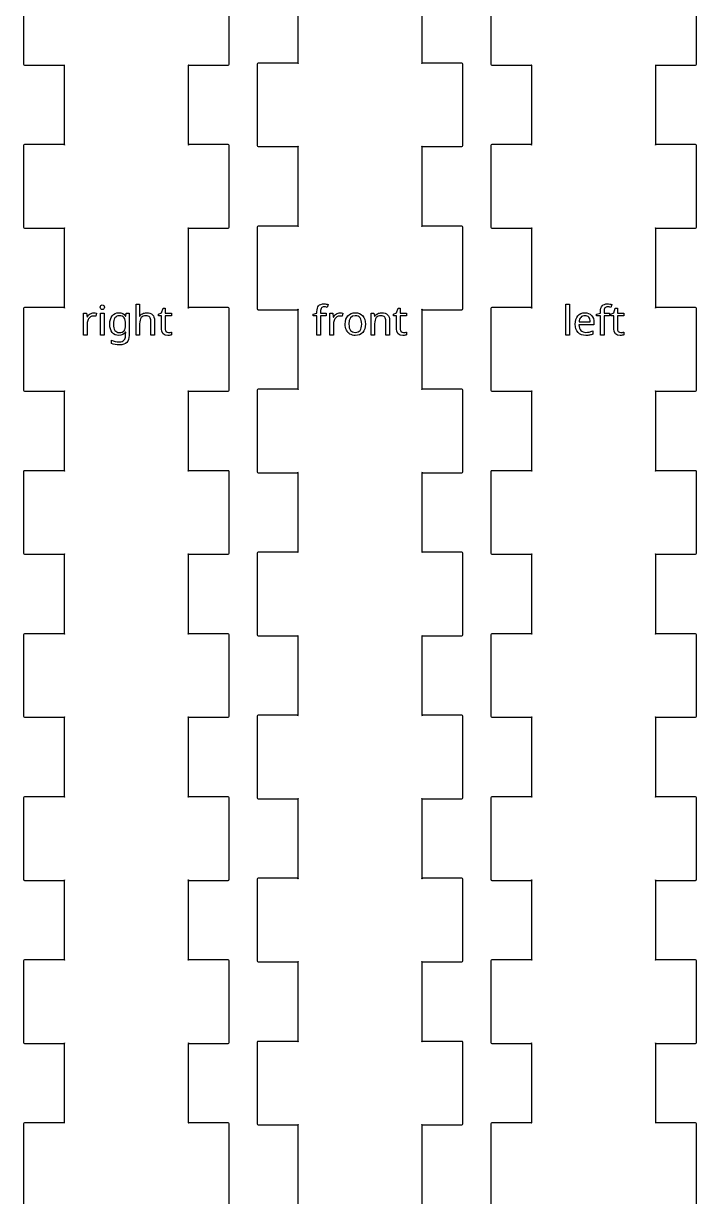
# Model space of a CAD drawing. Header units: millimetres. Extents: x 4 to 597, y 21 to 392.
# Drawn here: x 370.7 to 436.8, y 161.9 to 277 of the extents above; entities that cross this region are included whole.
import ezdxf

# ---------------------------------------------------------------- set-up
doc = ezdxf.new("R2010")
doc.units = ezdxf.units.MM
doc.layers.add('Layer_1', color=7, linetype='CONTINUOUS')

msp = doc.modelspace()

# ---------------------------------------------------------------- linework, layer by layer
at = {"layer": 'Layer_1', "color": 7}
for p, q in [((370.74307, 281.006), (370.74307, 273.006)), ((390.94307, 273.006), (390.94307, 281.006)), ((397.677, 280.906), (397.677, 273.106)), ((409.877, 273.106), (409.877, 280.906)), ((416.611, 281.006), (416.611, 273.006)), ((436.811, 273.006), (436.811, 281.006)), ((370.84307, 272.906), (374.74307, 272.906)), ((374.74307, 272.906), (374.74307, 265.106)), ((386.94307, 265.106), (386.94307, 272.906)), ((386.94307, 272.906), (390.84307, 272.906)), ((393.677, 273.006), (393.677, 265.006)), ((397.677, 273.106), (393.777, 273.106)), ((413.777, 273.106), (409.877, 273.106)), ((413.877, 265.006), (413.877, 273.006)), ((416.711, 272.906), (420.611, 272.906)), ((420.611, 272.906), (420.611, 265.106)), ((432.811, 265.106), (432.811, 272.906)), ((432.811, 272.906), (436.711, 272.906)), ((370.74307, 265.006), (370.74307, 257.006)), ((374.74307, 265.106), (370.84307, 265.106)), ((390.84307, 265.106), (386.94307, 265.106)), ((390.94307, 257.006), (390.94307, 265.006)), ((393.777, 264.906), (397.677, 264.906)), ((397.677, 264.906), (397.677, 257.106)), ((409.877, 257.106), (409.877, 264.906)), ((409.877, 264.906), (413.777, 264.906)), ((416.611, 265.006), (416.611, 257.006)), ((420.611, 265.106), (416.711, 265.106)), ((436.711, 265.106), (432.811, 265.106)), ((436.811, 257.006), (436.811, 265.006)), ((370.84307, 256.906), (374.74307, 256.906)), ((374.74307, 256.906), (374.74307, 249.106)), ((386.94307, 249.106), (386.94307, 256.906)), ((386.94307, 256.906), (390.84307, 256.906)), ((393.677, 257.006), (393.677, 249.006)), ((397.677, 257.106), (393.777, 257.106)), ((413.777, 257.106), (409.877, 257.106)), ((413.877, 249.006), (413.877, 257.006)), ((416.711, 256.906), (420.611, 256.906)), ((420.611, 256.906), (420.611, 249.106)), ((432.811, 249.106), (432.811, 256.906)), ((432.811, 256.906), (436.711, 256.906)), ((370.74307, 249.006), (370.74307, 241.006)), ((374.74307, 249.106), (370.84307, 249.106)), ((378.27765, 249.14233), (378.27765, 249.14233)), ((381.79718, 246.41776), (381.79718, 249.45683)), ((381.79718, 249.45683), (382.14874, 249.45683)), ((382.14874, 249.45683), (382.14874, 248.5662)), ((384.30109, 248.59743), (384.44171, 249.05446)), ((384.44171, 249.05446), (384.6507, 249.05446)), ((384.6507, 249.05446), (384.6507, 248.56228)), ((390.84307, 249.106), (386.94307, 249.106)), ((390.94307, 241.006), (390.94307, 249.006)), ((393.777, 248.906), (397.677, 248.906)), ((397.677, 248.906), (397.677, 241.106)), ((399.549461, 248.573969), (399.549461, 248.697016)), ((399.901024, 248.700922), (399.901024, 248.56225)), ((400.662742, 249.406), (400.568992, 249.130609)), ((407.36782, 248.597406), (407.508445, 249.054437)), ((407.508445, 249.054437), (407.71743, 249.054437)), ((407.71743, 249.054437), (407.71743, 248.56225)), ((409.877, 241.106), (409.877, 248.906)), ((409.877, 248.906), (413.777, 248.906)), ((416.611, 249.006), (416.611, 241.006)), ((420.611, 249.106), (416.711, 249.106)), ((423.997133, 246.417719), (423.997133, 249.456781)), ((423.997133, 249.456781), (424.348695, 249.456781)), ((424.348695, 249.456781), (424.348695, 246.417719)), ((427.379945, 248.573969), (427.379945, 248.697016)), ((427.731508, 248.700922), (427.731508, 248.56225)), ((428.493227, 249.406), (428.399477, 249.130609)), ((428.692445, 248.597406), (428.83307, 249.054437)), ((428.83307, 249.054437), (429.042055, 249.054437)), ((429.042055, 249.054437), (429.042055, 248.56225)), ((436.711, 249.106), (432.811, 249.106)), ((436.811, 241.006), (436.811, 249.006)), ((376.65265, 246.41786), (376.65265, 248.5624)), ((376.65265, 248.5624), (376.94171, 248.5624)), ((376.94171, 248.5624), (376.98081, 248.16982)), ((376.98081, 248.16982), (376.99641, 248.16982)), ((377.00421, 247.5624), (377.00421, 246.41786)), ((377.65266, 248.60146), (377.65265, 248.60132)), ((377.9046, 248.57792), (377.8616, 248.2537)), ((378.30499, 246.41772), (378.30499, 248.56226)), ((378.30499, 248.56226), (378.65656, 248.56226)), ((378.65656, 248.56226), (378.65656, 246.41772)), ((380.76788, 248.2771), (380.78938, 248.2771)), ((380.78938, 248.2771), (380.83628, 248.56226)), ((380.83628, 248.56226), (381.11558, 248.56226)), ((381.11558, 248.56226), (381.11558, 246.38257)), ((382.12924, 248.26542), (382.15264, 248.26542)), ((382.14874, 247.52519), (382.14874, 246.41776)), ((383.25812, 246.41776), (383.25812, 247.78886)), ((383.60576, 247.81426), (383.60576, 246.41777)), ((383.99445, 248.45681), (384.30109, 248.59743)), ((383.99445, 248.28884), (383.99445, 248.45681)), ((384.29718, 248.28884), (383.99445, 248.28884)), ((384.29718, 247.04079), (384.29718, 248.28884)), ((384.6507, 248.56228), (385.26984, 248.56228)), ((385.26984, 248.28884), (384.6507, 248.28884)), ((384.6507, 248.28884), (384.6507, 247.05056)), ((385.26984, 248.56228), (385.26984, 248.28884)), ((399.174461, 248.452875), (399.549461, 248.573969)), ((399.174461, 248.288812), (399.174461, 248.452875)), ((399.549461, 248.288812), (399.174461, 248.288812)), ((399.549461, 246.417719), (399.549461, 248.288812)), ((400.442039, 248.288812), (399.901023, 248.288812)), ((399.901023, 248.288812), (399.901023, 246.417719)), ((399.901024, 248.56225), (400.44204, 248.56225)), ((400.44204, 248.56225), (400.442039, 248.288812)), ((400.830711, 246.417719), (400.830711, 248.56225)), ((400.830711, 248.56225), (401.119773, 248.56225)), ((401.119773, 248.56225), (401.158836, 248.169672)), ((401.158836, 248.169672), (401.174461, 248.169672)), ((401.182273, 247.56225), (401.182273, 246.417719)), ((401.830711, 248.601312), (401.830711, 248.601312)), ((402.082664, 248.577875), (402.039695, 248.253656)), ((404.863914, 246.417719), (404.863914, 248.56225)), ((404.863914, 248.56225), (405.147117, 248.56225)), ((405.147117, 248.56225), (405.199851, 248.269281)), ((405.199851, 248.269281), (405.219382, 248.269281)), ((405.215477, 247.529047), (405.215477, 246.417719)), ((406.324852, 246.417719), (406.324852, 247.788812)), ((406.672508, 247.814203), (406.672508, 246.417719)), ((407.06118, 248.456781), (407.36782, 248.597406)), ((407.06118, 248.288812), (407.06118, 248.456781)), ((407.363914, 248.288812), (407.06118, 248.288812)), ((407.363914, 247.040766), (407.363914, 248.288812)), ((407.71743, 248.56225), (408.33657, 248.56225)), ((408.33657, 248.288812), (407.71743, 248.288812)), ((407.71743, 248.288812), (407.71743, 247.050531)), ((408.33657, 248.56225), (408.33657, 248.288812)), ((425.280336, 247.700921), (426.372133, 247.700921)), ((425.852602, 248.314203), (425.852602, 248.314203)), ((426.741273, 247.634515), (426.741273, 247.421625)), ((427.004945, 248.452875), (427.379945, 248.573969)), ((427.004945, 248.288812), (427.004945, 248.452875)), ((427.379945, 248.288812), (427.004945, 248.288812)), ((427.379945, 246.417719), (427.379945, 248.288812)), ((427.731508, 248.56225), (428.272524, 248.56225)), ((428.272523, 248.288812), (427.731508, 248.288812)), ((427.731508, 248.288812), (427.731508, 246.417719)), ((428.272524, 248.56225), (428.272523, 248.288812)), ((428.385805, 248.456781), (428.692445, 248.597406)), ((428.385805, 248.288812), (428.385805, 248.456781)), ((428.688539, 248.288812), (428.385805, 248.288812)), ((428.688539, 247.040766), (428.688539, 248.288812)), ((429.042055, 248.56225), (429.661195, 248.56225)), ((429.661195, 248.288812), (429.042055, 248.288812)), ((429.042055, 248.288812), (429.042055, 247.050531)), ((429.661195, 248.56225), (429.661195, 248.288812)), ((377.00421, 246.41786), (376.65265, 246.41786)), ((378.65656, 246.41772), (378.30499, 246.41772)), ((380.15265, 246.66579), (380.15265, 246.66577)), ((380.77958, 246.70093), (380.76398, 246.70093)), ((380.76788, 246.43726), (380.77958, 246.70093)), ((380.76792, 246.35327), (380.76788, 246.43726)), ((380.77179, 247.4021), (380.77179, 247.4861)), ((382.14874, 246.41776), (381.79718, 246.41776)), ((383.60576, 246.41777), (383.25812, 246.41776)), ((384.98664, 246.6658), (384.98663, 246.66581)), ((385.28546, 246.71071), (385.28546, 246.44118)), ((399.901023, 246.417719), (399.549461, 246.417719)), ((401.182273, 246.417719), (400.830711, 246.417719)), ((402.688133, 247.493891), (402.688133, 247.493891)), ((404.307273, 247.493891), (404.307273, 247.493891)), ((405.215477, 246.417719), (404.863914, 246.417719)), ((406.672508, 246.417719), (406.324852, 246.417719)), ((408.053368, 246.665766), (408.053367, 246.665766)), ((408.352195, 246.710688), (408.352195, 246.441156)), ((424.348695, 246.417719), (423.997133, 246.417719)), ((426.741273, 247.421625), (425.272523, 247.421625)), ((425.940492, 246.378656), (425.940492, 246.378656)), ((426.643617, 246.825922), (426.643617, 246.517328)), ((427.731508, 246.417719), (427.379945, 246.417719)), ((429.377993, 246.665766), (429.377992, 246.665766)), ((429.67682, 246.710688), (429.67682, 246.441156)), ((379.38511, 245.59351), (379.38511, 245.91772)), ((370.84307, 240.906), (374.74307, 240.906)), ((374.74307, 240.906), (374.74307, 233.106)), ((386.94307, 233.106), (386.94307, 240.906)), ((386.94307, 240.906), (390.84307, 240.906)), ((393.677, 241.006), (393.677, 233.006)), ((397.677, 241.106), (393.777, 241.106)), ((413.777, 241.106), (409.877, 241.106)), ((413.877, 233.006), (413.877, 241.006)), ((416.711, 240.906), (420.611, 240.906)), ((420.611, 240.906), (420.611, 233.106)), ((432.811, 233.106), (432.811, 240.906)), ((432.811, 240.906), (436.711, 240.906)), ((370.74307, 233.006), (370.74307, 225.006)), ((374.74307, 233.106), (370.84307, 233.106)), ((390.84307, 233.106), (386.94307, 233.106)), ((390.94307, 225.006), (390.94307, 233.006)), ((393.777, 232.906), (397.677, 232.906)), ((397.677, 232.906), (397.677, 225.106)), ((409.877, 225.106), (409.877, 232.906)), ((409.877, 232.906), (413.777, 232.906)), ((416.611, 233.006), (416.611, 225.006)), ((420.611, 233.106), (416.711, 233.106)), ((436.711, 233.106), (432.811, 233.106)), ((436.811, 225.006), (436.811, 233.006)), ((370.84307, 224.906), (374.74307, 224.906)), ((374.74307, 224.906), (374.74307, 217.106)), ((386.94307, 217.106), (386.94307, 224.906)), ((386.94307, 224.906), (390.84307, 224.906)), ((393.677, 225.006), (393.677, 217.006)), ((397.677, 225.106), (393.777, 225.106)), ((413.777, 225.106), (409.877, 225.106)), ((413.877, 217.006), (413.877, 225.006)), ((416.711, 224.906), (420.611, 224.906)), ((420.611, 224.906), (420.611, 217.106)), ((432.811, 217.106), (432.811, 224.906)), ((432.811, 224.906), (436.711, 224.906)), ((370.74307, 217.006), (370.74307, 209.006)), ((374.74307, 217.106), (370.84307, 217.106)), ((390.84307, 217.106), (386.94307, 217.106)), ((390.94307, 209.006), (390.94307, 217.006)), ((393.777, 216.906), (397.677, 216.906)), ((397.677, 216.906), (397.677, 209.106)), ((409.877, 209.106), (409.877, 216.906)), ((409.877, 216.906), (413.777, 216.906)), ((416.611, 217.006), (416.611, 209.006)), ((420.611, 217.106), (416.711, 217.106)), ((436.711, 217.106), (432.811, 217.106)), ((436.811, 209.006), (436.811, 217.006)), ((370.84307, 208.906), (374.74307, 208.906)), ((374.74307, 208.906), (374.74307, 201.106)), ((386.94307, 201.106), (386.94307, 208.906)), ((386.94307, 208.906), (390.84307, 208.906)), ((393.677, 209.006), (393.677, 201.006)), ((397.677, 209.106), (393.777, 209.106)), ((413.777, 209.106), (409.877, 209.106)), ((413.877, 201.006), (413.877, 209.006)), ((416.711, 208.906), (420.611, 208.906)), ((420.611, 208.906), (420.611, 201.106)), ((432.811, 201.106), (432.811, 208.906)), ((432.811, 208.906), (436.711, 208.906)), ((370.74307, 201.006), (370.74307, 193.006)), ((374.74307, 201.106), (370.84307, 201.106)), ((390.84307, 201.106), (386.94307, 201.106)), ((390.94307, 193.006), (390.94307, 201.006)), ((393.777, 200.906), (397.677, 200.906)), ((397.677, 200.906), (397.677, 193.106)), ((409.877, 193.106), (409.877, 200.906)), ((409.877, 200.906), (413.777, 200.906)), ((416.611, 201.006), (416.611, 193.006)), ((420.611, 201.106), (416.711, 201.106)), ((436.711, 201.106), (432.811, 201.106)), ((436.811, 193.006), (436.811, 201.006)), ((370.84307, 192.906), (374.74307, 192.906)), ((374.74307, 192.906), (374.74307, 185.106)), ((386.94307, 185.106), (386.94307, 192.906)), ((386.94307, 192.906), (390.84307, 192.906)), ((393.677, 193.006), (393.677, 185.006)), ((397.677, 193.106), (393.777, 193.106)), ((413.777, 193.106), (409.877, 193.106)), ((413.877, 185.006), (413.877, 193.006)), ((416.711, 192.906), (420.611, 192.906)), ((420.611, 192.906), (420.611, 185.106)), ((432.811, 185.106), (432.811, 192.906)), ((432.811, 192.906), (436.711, 192.906)), ((370.74307, 185.006), (370.74307, 177.006)), ((374.74307, 185.106), (370.84307, 185.106)), ((390.84307, 185.106), (386.94307, 185.106)), ((390.94307, 177.006), (390.94307, 185.006)), ((393.777, 184.906), (397.677, 184.906)), ((397.677, 184.906), (397.677, 177.106)), ((409.877, 177.106), (409.877, 184.906)), ((409.877, 184.906), (413.777, 184.906)), ((416.611, 185.006), (416.611, 177.006)), ((420.611, 185.106), (416.711, 185.106)), ((436.711, 185.106), (432.811, 185.106)), ((436.811, 177.006), (436.811, 185.006)), ((370.84307, 176.906), (374.74307, 176.906)), ((374.74307, 176.906), (374.74307, 169.106)), ((386.94307, 169.106), (386.94307, 176.906)), ((386.94307, 176.906), (390.84307, 176.906)), ((393.677, 177.006), (393.677, 169.006)), ((397.677, 177.106), (393.777, 177.106)), ((413.777, 177.106), (409.877, 177.106)), ((413.877, 169.006), (413.877, 177.006)), ((416.711, 176.906), (420.611, 176.906)), ((420.611, 176.906), (420.611, 169.106)), ((432.811, 169.106), (432.811, 176.906)), ((432.811, 176.906), (436.711, 176.906)), ((370.74307, 169.006), (370.74307, 161.006)), ((374.74307, 169.106), (370.84307, 169.106)), ((390.84307, 169.106), (386.94307, 169.106)), ((390.94307, 161.006), (390.94307, 169.006)), ((393.777, 168.906), (397.677, 168.906)), ((397.677, 168.906), (397.677, 161.106)), ((409.877, 161.106), (409.877, 168.906)), ((409.877, 168.906), (413.777, 168.906)), ((416.611, 169.006), (416.611, 161.006)), ((420.611, 169.106), (416.711, 169.106)), ((436.711, 169.106), (432.811, 169.106)), ((436.811, 161.006), (436.811, 169.006))]:
    msp.add_line(p, q, dxfattribs=at)
for points in [[(370.74307, 273.006), (370.74307, 272.951), (370.78807, 272.906), (370.84307, 272.906)], [(374.74307, 272.906), (374.84307, 272.906), (374.74307, 273.006), (374.74307, 272.906)], [(386.94307, 272.906), (386.94307, 273.006), (386.84307, 272.906), (386.94307, 272.906)], [(390.84307, 272.906), (390.89807, 272.906), (390.94307, 272.951), (390.94307, 273.006)], [(393.777, 273.106), (393.722, 273.106), (393.677, 273.061), (393.677, 273.006)], [(397.677, 273.106), (397.677, 273.006), (397.777, 273.106), (397.677, 273.106)], [(409.877, 273.106), (409.777, 273.106), (409.877, 273.006), (409.877, 273.106)], [(413.877, 273.006), (413.877, 273.061), (413.832, 273.106), (413.777, 273.106)], [(416.611, 273.006), (416.611, 272.951), (416.656, 272.906), (416.711, 272.906)], [(420.611, 272.906), (420.711, 272.906), (420.611, 273.006), (420.611, 272.906)], [(432.811, 272.906), (432.811, 273.006), (432.711, 272.906), (432.811, 272.906)], [(436.711, 272.906), (436.766, 272.906), (436.811, 272.951), (436.811, 273.006)], [(370.84307, 265.106), (370.78807, 265.106), (370.74307, 265.061), (370.74307, 265.006)], [(374.74307, 265.106), (374.74307, 265.006), (374.84307, 265.106), (374.74307, 265.106)], [(386.94307, 265.106), (386.84307, 265.106), (386.94307, 265.006), (386.94307, 265.106)], [(390.94307, 265.006), (390.94307, 265.061), (390.89807, 265.106), (390.84307, 265.106)], [(393.677, 265.006), (393.677, 264.951), (393.722, 264.906), (393.777, 264.906)], [(397.677, 264.906), (397.777, 264.906), (397.677, 265.006), (397.677, 264.906)], [(409.877, 264.906), (409.877, 265.006), (409.777, 264.906), (409.877, 264.906)], [(413.777, 264.906), (413.832, 264.906), (413.877, 264.951), (413.877, 265.006)], [(416.711, 265.106), (416.656, 265.106), (416.611, 265.061), (416.611, 265.006)], [(420.611, 265.106), (420.611, 265.006), (420.711, 265.106), (420.611, 265.106)], [(432.811, 265.106), (432.711, 265.106), (432.811, 265.006), (432.811, 265.106)], [(436.811, 265.006), (436.811, 265.061), (436.766, 265.106), (436.711, 265.106)], [(370.74307, 257.006), (370.74307, 256.951), (370.78807, 256.906), (370.84307, 256.906)], [(374.74307, 256.906), (374.84307, 256.906), (374.74307, 257.006), (374.74307, 256.906)], [(386.94307, 256.906), (386.94307, 257.006), (386.84307, 256.906), (386.94307, 256.906)], [(390.84307, 256.906), (390.89807, 256.906), (390.94307, 256.951), (390.94307, 257.006)], [(393.777, 257.106), (393.722, 257.106), (393.677, 257.061), (393.677, 257.006)], [(397.677, 257.106), (397.677, 257.006), (397.777, 257.106), (397.677, 257.106)], [(409.877, 257.106), (409.777, 257.106), (409.877, 257.006), (409.877, 257.106)], [(413.877, 257.006), (413.877, 257.061), (413.832, 257.106), (413.777, 257.106)], [(416.611, 257.006), (416.611, 256.951), (416.656, 256.906), (416.711, 256.906)], [(420.611, 256.906), (420.711, 256.906), (420.611, 257.006), (420.611, 256.906)], [(432.811, 256.906), (432.811, 257.006), (432.711, 256.906), (432.811, 256.906)], [(436.711, 256.906), (436.766, 256.906), (436.811, 256.951), (436.811, 257.006)], [(370.84307, 249.106), (370.78807, 249.106), (370.74307, 249.061), (370.74307, 249.006)], [(374.74307, 249.106), (374.74307, 249.006), (374.84307, 249.106), (374.74307, 249.106)], [(378.27765, 249.14233), (378.27765, 249.220457), (378.297183, 249.2771), (378.33625, 249.31226)], [(378.33625, 248.97241), (378.297183, 249.008877), (378.27765, 249.065517), (378.27765, 249.14233)], [(378.33625, 249.31226), (378.37665, 249.347393), (378.42613, 249.36496), (378.48469, 249.36496)], [(378.48469, 248.91771), (378.42609, 248.91771), (378.37661, 248.935943), (378.33625, 248.97241)], [(378.48469, 249.36496), (378.539357, 249.36496), (378.586883, 249.347393), (378.62727, 249.31226)], [(378.62727, 248.97241), (378.586937, 248.935943), (378.53941, 248.91771), (378.48469, 248.91771)], [(378.62727, 249.31226), (378.668937, 249.277127), (378.68977, 249.220483), (378.68977, 249.14233)], [(378.68977, 249.14233), (378.68977, 249.06551), (378.668937, 249.00887), (378.62727, 248.97241)], [(386.94307, 249.106), (386.84307, 249.106), (386.94307, 249.006), (386.94307, 249.106)], [(390.94307, 249.006), (390.94307, 249.061), (390.89807, 249.106), (390.84307, 249.106)], [(393.677, 249.006), (393.677, 248.951), (393.722, 248.906), (393.777, 248.906)], [(397.677, 248.906), (397.777, 248.906), (397.677, 249.006), (397.677, 248.906)], [(399.549461, 248.697016), (399.549461, 248.957432), (399.606102, 249.152745), (399.719383, 249.282953)], [(399.719383, 249.282953), (399.833966, 249.413161), (400.009747, 249.478266), (400.246727, 249.478266)], [(399.986961, 249.072016), (399.92967, 248.993891), (399.901024, 248.870193), (399.901024, 248.700922)], [(400.250633, 249.189203), (400.132143, 249.189203), (400.044253, 249.150141), (399.986961, 249.072016)], [(400.246727, 249.478266), (400.383445, 249.478266), (400.522117, 249.454177), (400.662742, 249.406)], [(400.568992, 249.130609), (400.447898, 249.169672), (400.341779, 249.189203), (400.250633, 249.189203)], [(409.877, 248.906), (409.877, 249.006), (409.777, 248.906), (409.877, 248.906)], [(413.777, 248.906), (413.832, 248.906), (413.877, 248.951), (413.877, 249.006)], [(416.711, 249.106), (416.656, 249.106), (416.611, 249.061), (416.611, 249.006)], [(420.611, 249.106), (420.611, 249.006), (420.711, 249.106), (420.611, 249.106)], [(427.379945, 248.697016), (427.379945, 248.957432), (427.436586, 249.152745), (427.549867, 249.282953)], [(427.549867, 249.282953), (427.664451, 249.413161), (427.840232, 249.478266), (428.077211, 249.478266)], [(427.817445, 249.072016), (427.760154, 248.993891), (427.731508, 248.870193), (427.731508, 248.700922)], [(428.081117, 249.189203), (427.962628, 249.189203), (427.874737, 249.150141), (427.817445, 249.072016)], [(428.077211, 249.478266), (428.21393, 249.478266), (428.352602, 249.454177), (428.493227, 249.406)], [(428.399477, 249.130609), (428.278383, 249.169672), (428.172263, 249.189203), (428.081117, 249.189203)], [(432.811, 249.106), (432.711, 249.106), (432.811, 249.006), (432.811, 249.106)], [(436.811, 249.006), (436.811, 249.061), (436.766, 249.106), (436.711, 249.106)], [(376.99641, 248.16982), (377.078443, 248.311747), (377.175447, 248.419167), (377.28742, 248.49208)], [(377.08621, 247.92763), (377.031543, 247.818257), (377.00421, 247.696513), (377.00421, 247.5624)], [(377.31278, 248.1874), (377.21642, 248.124933), (377.140897, 248.038343), (377.08621, 247.92763)], [(377.28742, 248.49208), (377.3994, 248.565), (377.521147, 248.60146), (377.65266, 248.60146)], [(377.62918, 248.2811), (377.5159, 248.2811), (377.410433, 248.249867), (377.31278, 248.1874)], [(377.8616, 248.2537), (377.782173, 248.271967), (377.7047, 248.2811), (377.62918, 248.2811)], [(377.65265, 248.60132), (377.747703, 248.60132), (377.831687, 248.59352), (377.9046, 248.57792)], [(379.2171, 247.48608), (379.2171, 247.831133), (379.295227, 248.10327), (379.45148, 248.30249)], [(379.45148, 248.30249), (379.609033, 248.50171), (379.823877, 248.60132), (380.09601, 248.60132)], [(379.72687, 248.09157), (379.62921, 247.949643), (379.58038, 247.74652), (379.58038, 247.4822)], [(380.14484, 248.30642), (379.965153, 248.30642), (379.82583, 248.234803), (379.72687, 248.09157)], [(380.09601, 248.60132), (380.386377, 248.60132), (380.610333, 248.493247), (380.76788, 248.2771)], [(380.62335, 248.1111), (380.52439, 248.241313), (380.364887, 248.30642), (380.14484, 248.30642)], [(380.77179, 247.4861), (380.77179, 247.77256), (380.72231, 247.980893), (380.62335, 248.1111)], [(382.14874, 248.5662), (382.14874, 248.449013), (382.14224, 248.348753), (382.12924, 248.26542)], [(382.29913, 248.1248), (382.19887, 248.003707), (382.14874, 247.803837), (382.14874, 247.52519)], [(382.15264, 248.26542), (382.21644, 248.369587), (382.306933, 248.450967), (382.42412, 248.50956)], [(382.77765, 248.30644), (382.560203, 248.30644), (382.400697, 248.245893), (382.29913, 248.1248)], [(382.42412, 248.50956), (382.541307, 248.56816), (382.67347, 248.59746), (382.82061, 248.59746)], [(383.14093, 248.17753), (383.06411, 248.26347), (382.943017, 248.30644), (382.77765, 248.30644)], [(382.82061, 248.59746), (383.081023, 248.59746), (383.276987, 248.53496), (383.4085, 248.40996)], [(383.25812, 247.78886), (383.25812, 247.96334), (383.219057, 248.092897), (383.14093, 248.17753)], [(383.4085, 248.40996), (383.540007, 248.286267), (383.60576, 248.0877), (383.60576, 247.81426)], [(401.174461, 248.169672), (401.256493, 248.311599), (401.353498, 248.419021), (401.465477, 248.491937)], [(401.264305, 247.927484), (401.209617, 247.818109), (401.182273, 247.696365), (401.182273, 247.56225)], [(401.490867, 248.18725), (401.394513, 248.12475), (401.318992, 248.038161), (401.264305, 247.927484)], [(401.465477, 248.491937), (401.577456, 248.564854), (401.699201, 248.601312), (401.830711, 248.601312)], [(401.807273, 248.281), (401.693992, 248.281), (401.588523, 248.24975), (401.490867, 248.18725)], [(402.039695, 248.253656), (401.960268, 248.271885), (401.882794, 248.281), (401.807273, 248.281)], [(401.830711, 248.601312), (401.925763, 248.601312), (402.009747, 248.5935), (402.082664, 248.577875)], [(402.324852, 247.493891), (402.324852, 247.842849), (402.412091, 248.114333), (402.58657, 248.308344)], [(402.58657, 248.308344), (402.761049, 248.503656), (403.005841, 248.601312), (403.320945, 248.601312)], [(403.31118, 248.306391), (402.895815, 248.306391), (402.688133, 248.035557), (402.688133, 247.493891)], [(403.781883, 248.101312), (403.675112, 248.238031), (403.518211, 248.306391), (403.31118, 248.306391)], [(403.320945, 248.601312), (403.623029, 248.601312), (403.862612, 248.501703), (404.039695, 248.302484)], [(403.943992, 247.493891), (403.943992, 247.763422), (403.889956, 247.965896), (403.781883, 248.101312)], [(404.039695, 248.302484), (404.218081, 248.104568), (404.307273, 247.835036), (404.307273, 247.493891)], [(405.363914, 248.122797), (405.264956, 248.001703), (405.215477, 247.803786), (405.215477, 247.529047)], [(405.219382, 248.269281), (405.285789, 248.37475), (405.378888, 248.45613), (405.49868, 248.513422)], [(405.844383, 248.306391), (405.624331, 248.306391), (405.464175, 248.245193), (405.363914, 248.122797)], [(405.49868, 248.513422), (405.618471, 248.572016), (405.750633, 248.601312), (405.895164, 248.601312)], [(406.207664, 248.177484), (406.130841, 248.263422), (406.009747, 248.306391), (405.844383, 248.306391)], [(405.895164, 248.601312), (406.158185, 248.601312), (406.353497, 248.53751), (406.481102, 248.409906)], [(406.324852, 247.788812), (406.324852, 247.963292), (406.285789, 248.092849), (406.207664, 248.177484)], [(406.481102, 248.409906), (406.608706, 248.282302), (406.672508, 248.083734), (406.672508, 247.814203)], [(424.909242, 247.474359), (424.909242, 247.818109), (424.994529, 248.091546), (425.165102, 248.294671)], [(425.165102, 248.294671), (425.335674, 248.499098), (425.566143, 248.601312), (425.856508, 248.601312)], [(425.454164, 248.152093), (425.356508, 248.04402), (425.298565, 247.89363), (425.280336, 247.700921)], [(425.852602, 248.314203), (425.684633, 248.314203), (425.55182, 248.260166), (425.454164, 248.152093)], [(426.233461, 248.157953), (426.143617, 248.262119), (426.016664, 248.314203), (425.852602, 248.314203)], [(425.856508, 248.601312), (426.126039, 248.601312), (426.340883, 248.514072), (426.501039, 248.339593)], [(426.372133, 247.700921), (426.369529, 247.901442), (426.323305, 248.053786), (426.233461, 248.157953)], [(426.501039, 248.339593), (426.661195, 248.166416), (426.741273, 247.93139), (426.741273, 247.634515)], [(379.44952, 246.66772), (379.294573, 246.861733), (379.2171, 247.13452), (379.2171, 247.48608)], [(380.09991, 246.37866), (379.82257, 246.37866), (379.605773, 246.475013), (379.44952, 246.66772)], [(379.58038, 247.4822), (379.58038, 247.216573), (379.627907, 247.0141), (379.72296, 246.87478)], [(379.72296, 246.87478), (379.819313, 246.735453), (379.962543, 246.66579), (380.15265, 246.66579)], [(380.76398, 246.70093), (380.619447, 246.486083), (380.39809, 246.37866), (380.09991, 246.37866)], [(380.15265, 246.66577), (380.368797, 246.66577), (380.525697, 246.723713), (380.62335, 246.8396)], [(380.60777, 245.90991), (380.714537, 246.016683), (380.76792, 246.16447), (380.76792, 246.35327)], [(380.62335, 246.8396), (380.72231, 246.956787), (380.77179, 247.144287), (380.77179, 247.4021)], [(381.11558, 246.38257), (381.11558, 246.075277), (381.037453, 245.844157), (380.8812, 245.68921)], [(384.92609, 246.37868), (384.506817, 246.37868), (384.29718, 246.599383), (384.29718, 247.04079)], [(384.6507, 247.05056), (384.6507, 246.92686), (384.68, 246.831807), (384.7386, 246.7654)], [(384.7386, 246.7654), (384.798467, 246.699), (384.881147, 246.6658), (384.98664, 246.6658)], [(385.13312, 246.40018), (385.065413, 246.385847), (384.996403, 246.37868), (384.92609, 246.37868)], [(384.98663, 246.66581), (385.03223, 246.66581), (385.085617, 246.670377), (385.14679, 246.67951)], [(385.28546, 246.44118), (385.252927, 246.426847), (385.202147, 246.41318), (385.13312, 246.40018)], [(385.14679, 246.67951), (385.20799, 246.688643), (385.254213, 246.699043), (385.28546, 246.71071)], [(402.445945, 246.904047), (402.365216, 247.073318), (402.324852, 247.269932), (402.324852, 247.493891)], [(402.791648, 246.513422), (402.641909, 246.604568), (402.526675, 246.734776), (402.445945, 246.904047)], [(402.688133, 247.493891), (402.688133, 247.224359), (402.740867, 247.019281), (402.846336, 246.878656)], [(403.307273, 246.378656), (403.113263, 246.378656), (402.941388, 246.423578), (402.791648, 246.513422)], [(402.846336, 246.878656), (402.953107, 246.739333), (403.110008, 246.669672), (403.317039, 246.669672)], [(404.041648, 246.673578), (403.864565, 246.476963), (403.619773, 246.378656), (403.307273, 246.378656)], [(403.317039, 246.669672), (403.521466, 246.669672), (403.677065, 246.739333), (403.783836, 246.878656)], [(403.783836, 246.878656), (403.890607, 247.019281), (403.943992, 247.224359), (403.943992, 247.493891)], [(404.307273, 247.493891), (404.307273, 247.14363), (404.218732, 246.870193), (404.041648, 246.673578)], [(407.99282, 246.378656), (407.57355, 246.378656), (407.363914, 246.599359), (407.363914, 247.040766)], [(407.71743, 247.050531), (407.71743, 246.926833), (407.746727, 246.831781), (407.805321, 246.765375)], [(407.805321, 246.765375), (407.865217, 246.698969), (407.947899, 246.665766), (408.053368, 246.665766)], [(408.199852, 246.40014), (408.132143, 246.385818), (408.063133, 246.378656), (407.99282, 246.378656)], [(408.053367, 246.665766), (408.09894, 246.665766), (408.152325, 246.670323), (408.213523, 246.679438)], [(408.352195, 246.441156), (408.319643, 246.426834), (408.268862, 246.413162), (408.199852, 246.40014)], [(408.213523, 246.679438), (408.274721, 246.688552), (408.320945, 246.698969), (408.352195, 246.710688)], [(425.18268, 246.669671), (425.000388, 246.864984), (424.909242, 247.133213), (424.909242, 247.474359)], [(425.940492, 246.378656), (425.618878, 246.378656), (425.366273, 246.475661), (425.18268, 246.669671)], [(425.272523, 247.421625), (425.279037, 247.178135), (425.340886, 246.99324), (425.45807, 246.866937)], [(425.45807, 246.866937), (425.575258, 246.740635), (425.741273, 246.677484), (425.956117, 246.677484)], [(426.309633, 246.409906), (426.205466, 246.389073), (426.082419, 246.378656), (425.940492, 246.378656)], [(425.956117, 246.677484), (426.070701, 246.677484), (426.179424, 246.68725), (426.282289, 246.706781)], [(426.282289, 246.706781), (426.385154, 246.727615), (426.505596, 246.767328), (426.643617, 246.825922)], [(426.643617, 246.517328), (426.525128, 246.466547), (426.413799, 246.43074), (426.309633, 246.409906)], [(429.317445, 246.378656), (428.898175, 246.378656), (428.688539, 246.599359), (428.688539, 247.040766)], [(429.042055, 247.050531), (429.042055, 246.926833), (429.071352, 246.831781), (429.129946, 246.765375)], [(429.129946, 246.765375), (429.189842, 246.698969), (429.272524, 246.665766), (429.377993, 246.665766)], [(429.524477, 246.40014), (429.456768, 246.385818), (429.387758, 246.378656), (429.317445, 246.378656)], [(429.377992, 246.665766), (429.423565, 246.665766), (429.47695, 246.670323), (429.538148, 246.679438)], [(429.67682, 246.441156), (429.644268, 246.426834), (429.593487, 246.413162), (429.524477, 246.40014)], [(429.538148, 246.679438), (429.599346, 246.688552), (429.64557, 246.698969), (429.67682, 246.710688)], [(379.38511, 245.91772), (379.593443, 245.805747), (379.857117, 245.74976), (380.17613, 245.74976)], [(380.1566, 245.45679), (379.8441, 245.45679), (379.586937, 245.502363), (379.38511, 245.59351)], [(380.8812, 245.68921), (380.726253, 245.534263), (380.48472, 245.45679), (380.1566, 245.45679)], [(380.17613, 245.74976), (380.358417, 245.74976), (380.502297, 245.803143), (380.60777, 245.90991)], [(370.74307, 241.006), (370.74307, 240.951), (370.78807, 240.906), (370.84307, 240.906)], [(374.74307, 240.906), (374.84307, 240.906), (374.74307, 241.006), (374.74307, 240.906)], [(386.94307, 240.906), (386.94307, 241.006), (386.84307, 240.906), (386.94307, 240.906)], [(390.84307, 240.906), (390.89807, 240.906), (390.94307, 240.951), (390.94307, 241.006)], [(393.777, 241.106), (393.722, 241.106), (393.677, 241.061), (393.677, 241.006)], [(397.677, 241.106), (397.677, 241.006), (397.777, 241.106), (397.677, 241.106)], [(409.877, 241.106), (409.777, 241.106), (409.877, 241.006), (409.877, 241.106)], [(413.877, 241.006), (413.877, 241.061), (413.832, 241.106), (413.777, 241.106)], [(416.611, 241.006), (416.611, 240.951), (416.656, 240.906), (416.711, 240.906)], [(420.611, 240.906), (420.711, 240.906), (420.611, 241.006), (420.611, 240.906)], [(432.811, 240.906), (432.811, 241.006), (432.711, 240.906), (432.811, 240.906)], [(436.711, 240.906), (436.766, 240.906), (436.811, 240.951), (436.811, 241.006)], [(370.84307, 233.106), (370.78807, 233.106), (370.74307, 233.061), (370.74307, 233.006)], [(374.74307, 233.106), (374.74307, 233.006), (374.84307, 233.106), (374.74307, 233.106)], [(386.94307, 233.106), (386.84307, 233.106), (386.94307, 233.006), (386.94307, 233.106)], [(390.94307, 233.006), (390.94307, 233.061), (390.89807, 233.106), (390.84307, 233.106)], [(393.677, 233.006), (393.677, 232.951), (393.722, 232.906), (393.777, 232.906)], [(397.677, 232.906), (397.777, 232.906), (397.677, 233.006), (397.677, 232.906)], [(409.877, 232.906), (409.877, 233.006), (409.777, 232.906), (409.877, 232.906)], [(413.777, 232.906), (413.832, 232.906), (413.877, 232.951), (413.877, 233.006)], [(416.711, 233.106), (416.656, 233.106), (416.611, 233.061), (416.611, 233.006)], [(420.611, 233.106), (420.611, 233.006), (420.711, 233.106), (420.611, 233.106)], [(432.811, 233.106), (432.711, 233.106), (432.811, 233.006), (432.811, 233.106)], [(436.811, 233.006), (436.811, 233.061), (436.766, 233.106), (436.711, 233.106)], [(370.74307, 225.006), (370.74307, 224.951), (370.78807, 224.906), (370.84307, 224.906)], [(374.74307, 224.906), (374.84307, 224.906), (374.74307, 225.006), (374.74307, 224.906)], [(386.94307, 224.906), (386.94307, 225.006), (386.84307, 224.906), (386.94307, 224.906)], [(390.84307, 224.906), (390.89807, 224.906), (390.94307, 224.951), (390.94307, 225.006)], [(393.777, 225.106), (393.722, 225.106), (393.677, 225.061), (393.677, 225.006)], [(397.677, 225.106), (397.677, 225.006), (397.777, 225.106), (397.677, 225.106)], [(409.877, 225.106), (409.777, 225.106), (409.877, 225.006), (409.877, 225.106)], [(413.877, 225.006), (413.877, 225.061), (413.832, 225.106), (413.777, 225.106)], [(416.611, 225.006), (416.611, 224.951), (416.656, 224.906), (416.711, 224.906)], [(420.611, 224.906), (420.711, 224.906), (420.611, 225.006), (420.611, 224.906)], [(432.811, 224.906), (432.811, 225.006), (432.711, 224.906), (432.811, 224.906)], [(436.711, 224.906), (436.766, 224.906), (436.811, 224.951), (436.811, 225.006)], [(370.84307, 217.106), (370.78807, 217.106), (370.74307, 217.061), (370.74307, 217.006)], [(374.74307, 217.106), (374.74307, 217.006), (374.84307, 217.106), (374.74307, 217.106)], [(386.94307, 217.106), (386.84307, 217.106), (386.94307, 217.006), (386.94307, 217.106)], [(390.94307, 217.006), (390.94307, 217.061), (390.89807, 217.106), (390.84307, 217.106)], [(393.677, 217.006), (393.677, 216.951), (393.722, 216.906), (393.777, 216.906)], [(397.677, 216.906), (397.777, 216.906), (397.677, 217.006), (397.677, 216.906)], [(409.877, 216.906), (409.877, 217.006), (409.777, 216.906), (409.877, 216.906)], [(413.777, 216.906), (413.832, 216.906), (413.877, 216.951), (413.877, 217.006)], [(416.711, 217.106), (416.656, 217.106), (416.611, 217.061), (416.611, 217.006)], [(420.611, 217.106), (420.611, 217.006), (420.711, 217.106), (420.611, 217.106)], [(432.811, 217.106), (432.711, 217.106), (432.811, 217.006), (432.811, 217.106)], [(436.811, 217.006), (436.811, 217.061), (436.766, 217.106), (436.711, 217.106)], [(370.74307, 209.006), (370.74307, 208.951), (370.78807, 208.906), (370.84307, 208.906)], [(374.74307, 208.906), (374.84307, 208.906), (374.74307, 209.006), (374.74307, 208.906)], [(386.94307, 208.906), (386.94307, 209.006), (386.84307, 208.906), (386.94307, 208.906)], [(390.84307, 208.906), (390.89807, 208.906), (390.94307, 208.951), (390.94307, 209.006)], [(393.777, 209.106), (393.722, 209.106), (393.677, 209.061), (393.677, 209.006)], [(397.677, 209.106), (397.677, 209.006), (397.777, 209.106), (397.677, 209.106)], [(409.877, 209.106), (409.777, 209.106), (409.877, 209.006), (409.877, 209.106)], [(413.877, 209.006), (413.877, 209.061), (413.832, 209.106), (413.777, 209.106)], [(416.611, 209.006), (416.611, 208.951), (416.656, 208.906), (416.711, 208.906)], [(420.611, 208.906), (420.711, 208.906), (420.611, 209.006), (420.611, 208.906)], [(432.811, 208.906), (432.811, 209.006), (432.711, 208.906), (432.811, 208.906)], [(436.711, 208.906), (436.766, 208.906), (436.811, 208.951), (436.811, 209.006)], [(370.84307, 201.106), (370.78807, 201.106), (370.74307, 201.061), (370.74307, 201.006)], [(374.74307, 201.106), (374.74307, 201.006), (374.84307, 201.106), (374.74307, 201.106)], [(386.94307, 201.106), (386.84307, 201.106), (386.94307, 201.006), (386.94307, 201.106)], [(390.94307, 201.006), (390.94307, 201.061), (390.89807, 201.106), (390.84307, 201.106)], [(393.677, 201.006), (393.677, 200.951), (393.722, 200.906), (393.777, 200.906)], [(397.677, 200.906), (397.777, 200.906), (397.677, 201.006), (397.677, 200.906)], [(409.877, 200.906), (409.877, 201.006), (409.777, 200.906), (409.877, 200.906)], [(413.777, 200.906), (413.832, 200.906), (413.877, 200.951), (413.877, 201.006)], [(416.711, 201.106), (416.656, 201.106), (416.611, 201.061), (416.611, 201.006)], [(420.611, 201.106), (420.611, 201.006), (420.711, 201.106), (420.611, 201.106)], [(432.811, 201.106), (432.711, 201.106), (432.811, 201.006), (432.811, 201.106)], [(436.811, 201.006), (436.811, 201.061), (436.766, 201.106), (436.711, 201.106)], [(370.74307, 193.006), (370.74307, 192.951), (370.78807, 192.906), (370.84307, 192.906)], [(374.74307, 192.906), (374.84307, 192.906), (374.74307, 193.006), (374.74307, 192.906)], [(386.94307, 192.906), (386.94307, 193.006), (386.84307, 192.906), (386.94307, 192.906)], [(390.84307, 192.906), (390.89807, 192.906), (390.94307, 192.951), (390.94307, 193.006)], [(393.777, 193.106), (393.722, 193.106), (393.677, 193.061), (393.677, 193.006)], [(397.677, 193.106), (397.677, 193.006), (397.777, 193.106), (397.677, 193.106)], [(409.877, 193.106), (409.777, 193.106), (409.877, 193.006), (409.877, 193.106)], [(413.877, 193.006), (413.877, 193.061), (413.832, 193.106), (413.777, 193.106)], [(416.611, 193.006), (416.611, 192.951), (416.656, 192.906), (416.711, 192.906)], [(420.611, 192.906), (420.711, 192.906), (420.611, 193.006), (420.611, 192.906)], [(432.811, 192.906), (432.811, 193.006), (432.711, 192.906), (432.811, 192.906)], [(436.711, 192.906), (436.766, 192.906), (436.811, 192.951), (436.811, 193.006)], [(370.84307, 185.106), (370.78807, 185.106), (370.74307, 185.061), (370.74307, 185.006)], [(374.74307, 185.106), (374.74307, 185.006), (374.84307, 185.106), (374.74307, 185.106)], [(386.94307, 185.106), (386.84307, 185.106), (386.94307, 185.006), (386.94307, 185.106)], [(390.94307, 185.006), (390.94307, 185.061), (390.89807, 185.106), (390.84307, 185.106)], [(393.677, 185.006), (393.677, 184.951), (393.722, 184.906), (393.777, 184.906)], [(397.677, 184.906), (397.777, 184.906), (397.677, 185.006), (397.677, 184.906)], [(409.877, 184.906), (409.877, 185.006), (409.777, 184.906), (409.877, 184.906)], [(413.777, 184.906), (413.832, 184.906), (413.877, 184.951), (413.877, 185.006)], [(416.711, 185.106), (416.656, 185.106), (416.611, 185.061), (416.611, 185.006)], [(420.611, 185.106), (420.611, 185.006), (420.711, 185.106), (420.611, 185.106)], [(432.811, 185.106), (432.711, 185.106), (432.811, 185.006), (432.811, 185.106)], [(436.811, 185.006), (436.811, 185.061), (436.766, 185.106), (436.711, 185.106)], [(370.74307, 177.006), (370.74307, 176.951), (370.78807, 176.906), (370.84307, 176.906)], [(374.74307, 176.906), (374.84307, 176.906), (374.74307, 177.006), (374.74307, 176.906)], [(386.94307, 176.906), (386.94307, 177.006), (386.84307, 176.906), (386.94307, 176.906)], [(390.84307, 176.906), (390.89807, 176.906), (390.94307, 176.951), (390.94307, 177.006)], [(393.777, 177.106), (393.722, 177.106), (393.677, 177.061), (393.677, 177.006)], [(397.677, 177.106), (397.677, 177.006), (397.777, 177.106), (397.677, 177.106)], [(409.877, 177.106), (409.777, 177.106), (409.877, 177.006), (409.877, 177.106)], [(413.877, 177.006), (413.877, 177.061), (413.832, 177.106), (413.777, 177.106)], [(416.611, 177.006), (416.611, 176.951), (416.656, 176.906), (416.711, 176.906)], [(420.611, 176.906), (420.711, 176.906), (420.611, 177.006), (420.611, 176.906)], [(432.811, 176.906), (432.811, 177.006), (432.711, 176.906), (432.811, 176.906)], [(436.711, 176.906), (436.766, 176.906), (436.811, 176.951), (436.811, 177.006)], [(370.84307, 169.106), (370.78807, 169.106), (370.74307, 169.061), (370.74307, 169.006)], [(374.74307, 169.106), (374.74307, 169.006), (374.84307, 169.106), (374.74307, 169.106)], [(386.94307, 169.106), (386.84307, 169.106), (386.94307, 169.006), (386.94307, 169.106)], [(390.94307, 169.006), (390.94307, 169.061), (390.89807, 169.106), (390.84307, 169.106)], [(393.677, 169.006), (393.677, 168.951), (393.722, 168.906), (393.777, 168.906)], [(397.677, 168.906), (397.777, 168.906), (397.677, 169.006), (397.677, 168.906)], [(409.877, 168.906), (409.877, 169.006), (409.777, 168.906), (409.877, 168.906)], [(413.777, 168.906), (413.832, 168.906), (413.877, 168.951), (413.877, 169.006)], [(416.711, 169.106), (416.656, 169.106), (416.611, 169.061), (416.611, 169.006)], [(420.611, 169.106), (420.611, 169.006), (420.711, 169.106), (420.611, 169.106)], [(432.811, 169.106), (432.711, 169.106), (432.811, 169.006), (432.811, 169.106)], [(436.811, 169.006), (436.811, 169.061), (436.766, 169.106), (436.711, 169.106)]]:
    msp.add_open_spline(points, degree=3, dxfattribs=at)

doc.saveas('drawing.dxf')
